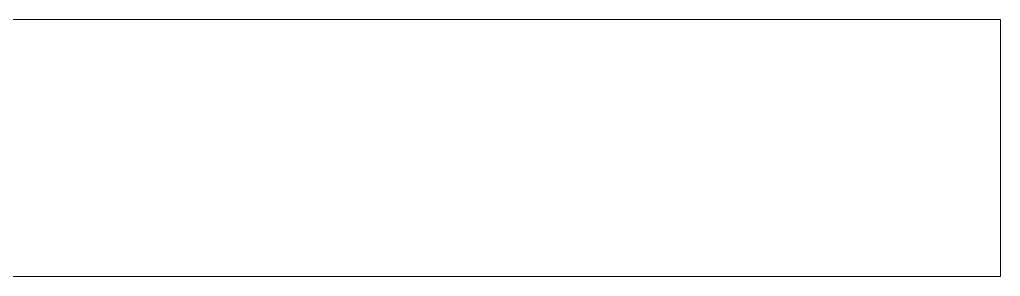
# Model space of a CAD drawing. Header units: centimetres. Extents: x -13467 to 3766, y -437 to 1921.
# Drawn here: x -8416.018 to -8412.194, y 94.029 to 95.029 of the extents above; entities that cross this region are included whole.
import ezdxf

# ---------------------------------------------------------------- set-up
doc = ezdxf.new("R2010")
doc.units = ezdxf.units.CM
doc.layers.add('M-EQPM', color=7, linetype='Continuous', lineweight=9)

# ---------------------------------------------------------------- blocks, each defined once
blk = doc.blocks.new('EQ-02-004 - EQ-02-004_dwg_Agrupar_772-V59-Sección 1-1')
at = {"layer": 'M-EQPM', "color": 136, "true_color": 0x007f7f}
for p, q in [((-8155.4744, 95.0294), (-8160.9921, 95.0294)), ((-8155.4744, 95.0294), (-8160.9921, 95.0294)), ((-8155.4744, 94.0294), (-8155.4744, 95.0294)), ((-8155.4744, 94.0294), (-8155.4744, 95.0294)), ((-8160.9844, 94.0294), (-8155.4744, 94.0294)), ((-8160.9844, 94.0294), (-8155.4744, 94.0294)), ((-8160.9844, 94.0294), (-8155.4744, 94.0294))]:
    blk.add_line(p, q, dxfattribs=at)
at = {"layer": 'M-EQPM', "color": 136, "true_color": 0x007f7f, "flags": 128}
blk.add_lwpolyline([(-8155.4744, 94.0294), (-8155.4744, 95.0294), (-8160.9921, 95.0294)], dxfattribs=at)
blk = doc.blocks.new('EQ-02-004 - EQ-02-004_dwg-1526208-Sección 1-1')
blk.add_blockref('EQ-02-004 - EQ-02-004_dwg_Agrupar_772-V59-Sección 1-1', (-256.72, 0))
blk = doc.blocks.new('EQ-02-004 - EQ-02-004-1526283-Sección 1-1')
blk.add_blockref('EQ-02-004 - EQ-02-004_dwg-1526208-Sección 1-1', (0, 0))
blk = doc.blocks.new('PQ_RVR_MEP-01_ZZ_ZZ_MO_T_A_rvt-1-Sección 1-1')
at = {"layer": 'M-EQPM', "lineweight": 9}
blk.add_blockref('EQ-02-004 - EQ-02-004-1526283-Sección 1-1', (0, 0), dxfattribs=at)

msp = doc.modelspace()

# ---------------------------------------------------------------- block references
at = {"lineweight": 5}
msp.add_blockref('PQ_RVR_MEP-01_ZZ_ZZ_MO_T_A_rvt-1-Sección 1-1', (0, 0), dxfattribs=at)

doc.saveas('drawing.dxf')
